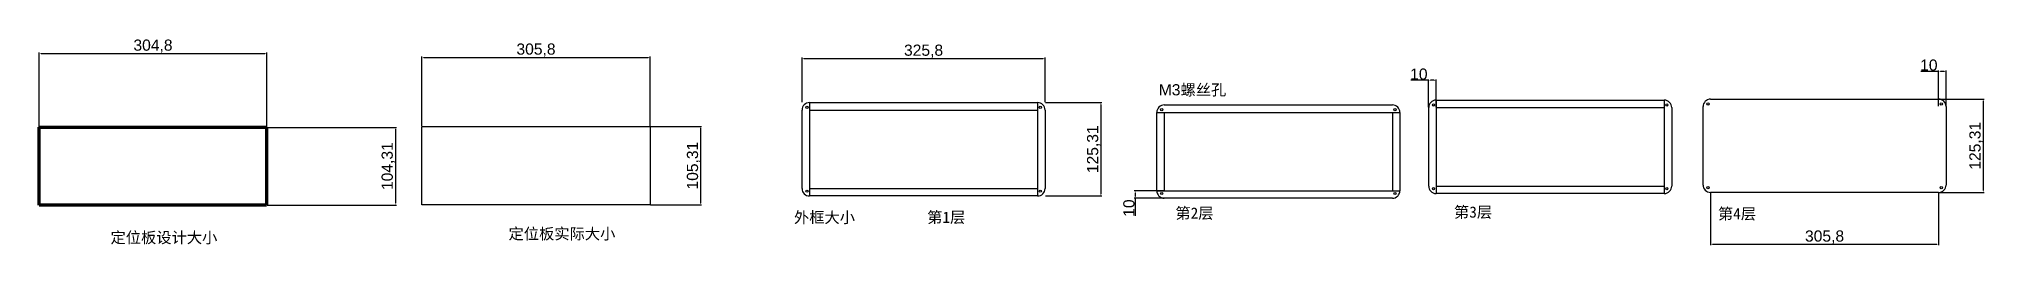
# Model space of a CAD drawing. Header units: millimetres. Extents: x 2534 to 5141, y 1264 to 1541.
import ezdxf

# ---------------------------------------------------------------- set-up
doc = ezdxf.new("R2010")
doc.units = ezdxf.units.MM
doc.layers.add('标注', color=7, linetype='Continuous')
doc.styles.get("Standard").update_dxf_attribs({"font": 'arial.ttf', "height": 15})
doc.dimstyles.new('ISO-25', dxfattribs={"dimtxt": 15, "dimasz": 2.5, "dimexe": 1.25, "dimexo": 0.625, "dimtad": 1, "dimtxsty": 'Standard', "dimcen": 2.5, "dimadec": 0, "dimazin": 0, "dimtfac": 1, "dimtmove": 0, "dimatfit": 3, "dimfxl": 1, "dimarcsym": 0})

# ---------------------------------------------------------------- blocks, each defined once
blk = doc.blocks.new('*D3')
at = {"layer": 'Defpoints', "color": 0, "linetype": 'Continuous', "transparency": 16777216}
for p in [(2839.3, 1521.6), (2534.5, 1422.3), (2839.3, 1422.3)]:
    blk.add_point(p, dxfattribs=at)
at = {"layer": '标注', "color": 0, "linetype": 'Continuous', "lineweight": -2, "transparency": 16777216}
for p, q in [((2534.5, 1423), (2534.5, 1522.9)), ((2537, 1521.6), (2836.8, 1521.6)), ((2839.3, 1423), (2839.3, 1522.9))]:
    blk.add_line(p, q, dxfattribs=at)
at = {"layer": '标注', "color": 0, "linetype": 'Continuous', "transparency": 16777216}
for points in [[(2537, 1522.1), (2537, 1521.2), (2534.5, 1521.6)], [(2836.8, 1522.1), (2836.8, 1521.2), (2839.3, 1521.6)]]:
    blk.add_solid(points, dxfattribs=at)
at = {"layer": '标注', "color": 0, "linetype": 'Continuous', "transparency": 16777216, "insert": (2686.9, 1531.3), "char_height": 15, "attachment_point": 5}
blk.add_mtext('304,8', dxfattribs=at)
blk = doc.blocks.new('*D4')
at = {"layer": 'Defpoints', "color": 0, "linetype": 'Continuous', "transparency": 16777216}
for p in [(2839.3, 1422.3), (2839.3, 1318), (3011.9, 1318)]:
    blk.add_point(p, dxfattribs=at)
at = {"layer": '标注', "color": 0, "linetype": 'Continuous', "lineweight": -2, "transparency": 16777216}
for p, q in [((2839.9, 1422.3), (3013.1, 1422.3)), ((3011.9, 1419.8), (3011.9, 1320.5)), ((2839.9, 1318), (3013.1, 1318))]:
    blk.add_line(p, q, dxfattribs=at)
at = {"layer": '标注', "color": 0, "linetype": 'Continuous', "transparency": 16777216}
for points in [[(3011.5, 1419.8), (3012.3, 1419.8), (3011.9, 1422.3)], [(3011.5, 1320.5), (3012.3, 1320.5), (3011.9, 1318)]]:
    blk.add_solid(points, dxfattribs=at)
at = {"layer": '标注', "color": 0, "linetype": 'Continuous', "transparency": 16777216, "insert": (3002.2, 1370.2), "char_height": 15, "attachment_point": 5, "rotation": 90}
blk.add_mtext('104,31', dxfattribs=at)
blk = doc.blocks.new('*D6')
at = {"layer": 'Defpoints', "color": 0, "transparency": 16777216}
for p in [(3353.2, 1423.5), (3353.2, 1318.2), (3421, 1318.2)]:
    blk.add_point(p, dxfattribs=at)
at = {"layer": '标注', "color": 0, "lineweight": -2, "transparency": 16777216}
for p, q in [((3353.8, 1423.5), (3422.3, 1423.5)), ((3421, 1421), (3421, 1320.7)), ((3353.8, 1318.2), (3422.3, 1318.2))]:
    blk.add_line(p, q, dxfattribs=at)
at = {"layer": '标注', "color": 0, "transparency": 16777216}
for points in [[(3420.6, 1421), (3421.4, 1421), (3421, 1423.5)], [(3420.6, 1320.7), (3421.4, 1320.7), (3421, 1318.2)]]:
    blk.add_solid(points, dxfattribs=at)
at = {"layer": '标注', "color": 0, "transparency": 16777216, "insert": (3411.4, 1370.9), "char_height": 15, "attachment_point": 5, "rotation": 90}
blk.add_mtext('105,31', dxfattribs=at)
blk = doc.blocks.new('*D7')
at = {"layer": 'Defpoints', "color": 0, "transparency": 16777216}
for p in [(3353.2, 1516.3), (3047.4, 1423.5), (3353.2, 1423.5)]:
    blk.add_point(p, dxfattribs=at)
at = {"layer": '标注', "color": 0, "lineweight": -2, "transparency": 16777216}
for p, q in [((3047.4, 1424.2), (3047.4, 1517.6)), ((3049.9, 1516.3), (3350.7, 1516.3)), ((3353.2, 1424.2), (3353.2, 1517.6))]:
    blk.add_line(p, q, dxfattribs=at)
at = {"layer": '标注', "color": 0, "transparency": 16777216}
for points in [[(3049.9, 1516.8), (3049.9, 1515.9), (3047.4, 1516.3)], [(3350.7, 1516.8), (3350.7, 1515.9), (3353.2, 1516.3)]]:
    blk.add_solid(points, dxfattribs=at)
at = {"layer": '标注', "color": 0, "transparency": 16777216, "insert": (3200.3, 1526), "char_height": 15, "attachment_point": 5}
blk.add_mtext('305,8', dxfattribs=at)
blk = doc.blocks.new('*D8')
at = {"layer": 'Defpoints', "color": 0, "transparency": 16777216}
for p in [(3882.7, 1514.8), (3556.9, 1455.5), (3882.7, 1455.5)]:
    blk.add_point(p, dxfattribs=at)
at = {"layer": '标注', "color": 0, "lineweight": -2, "transparency": 16777216}
for p, q in [((3556.9, 1456.1), (3556.9, 1516.1)), ((3559.4, 1514.8), (3880.2, 1514.8)), ((3882.7, 1456.1), (3882.7, 1516.1))]:
    blk.add_line(p, q, dxfattribs=at)
at = {"layer": '标注', "color": 0, "transparency": 16777216}
for points in [[(3559.4, 1515.3), (3559.4, 1514.4), (3556.9, 1514.8)], [(3880.2, 1515.3), (3880.2, 1514.4), (3882.7, 1514.8)]]:
    blk.add_solid(points, dxfattribs=at)
at = {"layer": '标注', "color": 0, "transparency": 16777216, "insert": (3719.8, 1524.5), "char_height": 15, "attachment_point": 5}
blk.add_mtext('325,8', dxfattribs=at)
blk = doc.blocks.new('*D9')
at = {"layer": 'Defpoints', "color": 0, "transparency": 16777216}
for p in [(3882.7, 1455.5), (3882.7, 1330.2), (3957.5, 1330.2)]:
    blk.add_point(p, dxfattribs=at)
at = {"layer": '标注', "color": 0, "lineweight": -2, "transparency": 16777216}
for p, q in [((3883.3, 1455.5), (3958.7, 1455.5)), ((3957.5, 1453), (3957.5, 1332.7)), ((3883.3, 1330.2), (3958.7, 1330.2))]:
    blk.add_line(p, q, dxfattribs=at)
at = {"layer": '标注', "color": 0, "transparency": 16777216}
for points in [[(3957.1, 1453), (3957.9, 1453), (3957.5, 1455.5)], [(3957.1, 1332.7), (3957.9, 1332.7), (3957.5, 1330.2)]]:
    blk.add_solid(points, dxfattribs=at)
at = {"layer": '标注', "color": 0, "transparency": 16777216, "insert": (3947.8, 1392.9), "char_height": 15, "attachment_point": 5, "rotation": 90}
blk.add_mtext('125,31', dxfattribs=at)
blk = doc.blocks.new('*D16')
at = {"layer": 'Defpoints', "color": 0, "transparency": 16777216}
for p in [(4042.4, 1337.1), (4003.4, 1327.1), (4042.4, 1327.1)]:
    blk.add_point(p, dxfattribs=at)
at = {"layer": '标注', "color": 0, "lineweight": -2, "transparency": 16777216}
for p, q in [((4041.8, 1337.1), (4002.2, 1337.1)), ((4003.4, 1334.6), (4003.4, 1329.6)), ((4041.8, 1327.1), (4002.2, 1327.1)), ((4003.4, 1327.1), (4003.4, 1303.3))]:
    blk.add_line(p, q, dxfattribs=at)
at = {"layer": '标注', "color": 0, "transparency": 16777216}
for points in [[(4003, 1334.6), (4003.8, 1334.6), (4003.4, 1337.1)], [(4003, 1329.6), (4003.8, 1329.6), (4003.4, 1327.1)]]:
    blk.add_solid(points, dxfattribs=at)
at = {"layer": '标注', "color": 0, "transparency": 16777216, "insert": (3995.1, 1313.9), "char_height": 15, "attachment_point": 5, "rotation": 90}
blk.add_mtext('10', dxfattribs=at)
blk = doc.blocks.new('*D21')
at = {"layer": 'Defpoints', "color": 0, "transparency": 16777216}
for p in [(4396.8, 1485.5), (4396.8, 1448.8), (4406.8, 1448.8)]:
    blk.add_point(p, dxfattribs=at)
at = {"layer": '标注', "color": 0, "lineweight": -2, "transparency": 16777216}
for p, q in [((4396.8, 1449.4), (4396.8, 1486.7)), ((4406.8, 1449.4), (4406.8, 1486.7)), ((4396.8, 1485.5), (4373.1, 1485.5)), ((4404.3, 1485.5), (4399.3, 1485.5))]:
    blk.add_line(p, q, dxfattribs=at)
at = {"layer": '标注', "color": 0, "transparency": 16777216}
for points in [[(4399.3, 1485.9), (4399.3, 1485), (4396.8, 1485.5)], [(4404.3, 1485.9), (4404.3, 1485), (4406.8, 1485.5)]]:
    blk.add_solid(points, dxfattribs=at)
at = {"layer": '标注', "color": 0, "transparency": 16777216, "insert": (4383.7, 1493.7), "char_height": 15, "attachment_point": 5}
blk.add_mtext('10', dxfattribs=at)
blk = doc.blocks.new('*D26')
at = {"layer": 'Defpoints', "color": 0, "transparency": 16777216}
for p in [(5080.4, 1497.5), (5080.4, 1450.2), (5090.4, 1450.2)]:
    blk.add_point(p, dxfattribs=at)
at = {"layer": '标注', "color": 0, "lineweight": -2, "transparency": 16777216}
for p, q in [((5080.4, 1497.5), (5056.7, 1497.5)), ((5080.4, 1450.8), (5080.4, 1498.8)), ((5087.9, 1497.5), (5082.9, 1497.5)), ((5090.4, 1450.8), (5090.4, 1498.8))]:
    blk.add_line(p, q, dxfattribs=at)
at = {"layer": '标注', "color": 0, "transparency": 16777216}
for points in [[(5082.9, 1498), (5082.9, 1497.1), (5080.4, 1497.5)], [(5087.9, 1498), (5087.9, 1497.1), (5090.4, 1497.5)]]:
    blk.add_solid(points, dxfattribs=at)
at = {"layer": '标注', "color": 0, "transparency": 16777216, "insert": (5067.3, 1505.8), "char_height": 15, "attachment_point": 5}
blk.add_mtext('10', dxfattribs=at)
blk = doc.blocks.new('*D28')
at = {"layer": 'Defpoints', "color": 0, "transparency": 16777216}
for p in [(4774.6, 1334.9), (5080.4, 1334.9), (5080.4, 1265.4)]:
    blk.add_point(p, dxfattribs=at)
at = {"layer": '标注', "color": 0, "lineweight": -2, "transparency": 16777216}
for p, q in [((4774.6, 1334.2), (4774.6, 1264.1)), ((5080.4, 1334.2), (5080.4, 1264.1)), ((4777.1, 1265.4), (5077.9, 1265.4))]:
    blk.add_line(p, q, dxfattribs=at)
at = {"layer": '标注', "color": 0, "transparency": 16777216}
for points in [[(4777.1, 1265.8), (4777.1, 1265), (4774.6, 1265.4)], [(5077.9, 1265.8), (5077.9, 1265), (5080.4, 1265.4)]]:
    blk.add_solid(points, dxfattribs=at)
at = {"layer": '标注', "color": 0, "transparency": 16777216, "insert": (4927.5, 1275), "char_height": 15, "attachment_point": 5}
blk.add_mtext('305,8', dxfattribs=at)
blk = doc.blocks.new('*D29')
at = {"layer": 'Defpoints', "color": 0, "transparency": 16777216}
for p in [(5080.4, 1460.2), (5080.4, 1334.9), (5140.1, 1334.9)]:
    blk.add_point(p, dxfattribs=at)
at = {"layer": '标注', "color": 0, "lineweight": -2, "transparency": 16777216}
for p, q in [((5081.1, 1460.2), (5141.4, 1460.2)), ((5140.1, 1457.7), (5140.1, 1337.4)), ((5081.1, 1334.9), (5141.4, 1334.9))]:
    blk.add_line(p, q, dxfattribs=at)
at = {"layer": '标注', "color": 0, "transparency": 16777216}
for points in [[(5139.7, 1457.7), (5140.5, 1457.7), (5140.1, 1460.2)], [(5139.7, 1337.4), (5140.5, 1337.4), (5140.1, 1334.9)]]:
    blk.add_solid(points, dxfattribs=at)
at = {"layer": '标注', "color": 0, "transparency": 16777216, "insert": (5130.5, 1397.5), "char_height": 15, "attachment_point": 5, "rotation": 90}
blk.add_mtext('125,31', dxfattribs=at)

msp = doc.modelspace()

# ---------------------------------------------------------------- linework, layer by layer
for p, q in [((4774.645, 1460.176), (5080.445, 1460.176)), ((3556.924, 1340.195), (3556.924, 1445.505)), ((3566.924, 1455.505), (3872.724, 1455.505)), ((3566.924, 1455.505), (3566.924, 1330.195)), ((3566.924, 1445.505), (3872.724, 1445.505)), ((3872.724, 1455.505), (3872.724, 1330.195)), ((3882.724, 1445.505), (3882.724, 1340.195)), ((4032.438, 1337.081), (4032.438, 1442.391)), ((4042.438, 1452.391), (4348.238, 1452.391)), ((4042.438, 1442.391), (4042.438, 1337.081)), ((4348.238, 1442.391), (4348.238, 1337.081)), ((4358.238, 1442.391), (4358.238, 1337.081)), ((4396.845, 1343.471), (4396.845, 1448.781)), ((4406.845, 1458.781), (4712.645, 1458.781)), ((4406.845, 1458.781), (4406.845, 1333.471)), ((4406.845, 1448.781), (4712.645, 1448.781)), ((4712.645, 1458.781), (4712.645, 1333.471)), ((4722.645, 1448.781), (4722.645, 1343.471)), ((4764.645, 1344.866), (4764.645, 1450.176)), ((5090.445, 1450.176), (5090.445, 1344.866)), ((3047.357, 1318.239), (3047.357, 1423.549)), ((3047.357, 1423.549), (3047.857, 1423.549)), ((3047.857, 1423.549), (3353.157, 1423.549)), ((3353.157, 1423.549), (3353.157, 1318.239)), ((3872.724, 1330.195), (3566.924, 1330.195)), ((4712.645, 1333.471), (4406.845, 1333.471)), ((5080.445, 1334.866), (4774.645, 1334.866)), ((3353.157, 1318.239), (3047.357, 1318.239)), ((4348.238, 1327.081), (4042.438, 1327.081))]:
    msp.add_line(p, q)
at = {"linetype": 'Continuous', "lineweight": 200}
for p, q in [((2534.471, 1422.344), (2839.271, 1422.344)), ((2534.471, 1318.034), (2534.471, 1422.344)), ((2534.471, 1422.344), (2534.471, 1422.344)), ((2839.271, 1422.344), (2839.271, 1318.034)), ((2839.271, 1318.034), (2534.471, 1318.034))]:
    msp.add_line(p, q, dxfattribs=at)
for points in [[(3566.924, 1340.195), (3872.724, 1340.195)], [(4406.845, 1343.471), (4712.645, 1343.471)]]:
    msp.add_lwpolyline(points)
for centre, start, end in [((4774.645, 1450.176), 90, 180), ((5080.445, 1450.176), 0, 90), ((3566.924, 1445.505), 90, 180), ((3872.724, 1445.505), 0, 90), ((4042.438, 1442.391), 90, 180), ((4348.238, 1442.391), 0, 90), ((4406.845, 1448.781), 90, 180), ((4712.645, 1448.781), 0, 90), ((3566.924, 1340.195), 180, 270), ((3872.724, 1340.195), 270, 0), ((4042.438, 1337.081), 180, 270), ((4348.238, 1337.081), 270, 0), ((4406.845, 1343.471), 180, 270), ((4712.645, 1343.471), 270, 0), ((4774.645, 1344.866), 180, 270), ((5080.445, 1344.866), 270, 0)]:
    msp.add_arc(centre, 10, start, end)
at = {"layer": '标注'}
for p, q in [((4032.438, 1442.391), (4358.238, 1442.391)), ((2534.471, 1422.344), (2533.975, 1422.281)), ((4032.438, 1337.081), (4358.238, 1337.081))]:
    msp.add_line(p, q, dxfattribs=at)
for centre in [(3563.457, 1449.108), (3876.192, 1449.108), (4038.971, 1445.994), (4351.706, 1445.994), (4403.377, 1452.383), (4716.112, 1452.383), (4771.177, 1453.778), (5083.912, 1453.778), (3563.457, 1336.593), (3876.192, 1336.593), (4038.971, 1333.479), (4351.706, 1333.479), (4403.377, 1339.869), (4716.112, 1339.869), (4771.177, 1341.263), (5083.912, 1341.263)]:
    msp.add_circle(centre, 1.5, dxfattribs=at)

# ---------------------------------------------------------------- texts
at = {"char_height": 15, "attachment_point": 1}
for s, insert, width in [('{\\fSimSun|b0|i0|c134|p2;外框大小}', (3546.059, 1308.917), 184.70721), ('{\\fSimSun|b0|i0|c134|p2;第1层}', (3724.626, 1309.091), 103.05358), ('{\\fSimSun|b0|i0|c134|p2;第2层}', (4057.335, 1314.704), 103.05358), ('{\\fSimSun|b0|i0|c134|p2;第3层}', (4430.773, 1316.079), 103.05358), ('{\\fSimSun|b0|i0|c134|p2;第4层}', (4784.586, 1313.861), 103.05358), ('{\\fSimSun|b0|i0|c134|p2;定位板实际大小}', (3163.457, 1286.969), 219.40853)]:
    msp.add_mtext(s, dxfattribs=dict(at, insert=insert, width=width))
at = {"insert": (2629.96, 1281.866), "char_height": 15, "attachment_point": 1}
msp.add_mtext_dynamic_manual_height_columns('{\\fSimSun|b0|i0|c134|p2;定位板设计大小}', width=171.52844, gutter_width=12.5, heights=[0], dxfattribs=at)
at = {"layer": '标注', "insert": (4035.065, 1480.254), "char_height": 15, "width": 167.33391, "attachment_point": 1}
msp.add_mtext('M3{\\fSimSun|b0|i0|c134|p2;螺丝孔}', dxfattribs=at)

# ---------------------------------------------------------------- dimensions: what is measured, and where the dimension line sits
at = {"layer": '标注', "linetype": 'Continuous'}
dim = msp.add_linear_dim(base=(2839.271, 1521.646), p1=(2534.471, 1422.344), p2=(2839.271, 1422.344), dimstyle='ISO-25', dxfattribs=at)
dim.commit()
dim.dimension.update_dxf_attribs({"geometry": '*D3', "text_midpoint": (2686.871, 1531.285)})
at = {"layer": '标注'}
for base, p1, p2, picture, middle in [((3353.157, 1516.344), (3047.357, 1423.549), (3353.157, 1423.549), '*D7', (3200.257, 1525.983)), ((3882.724, 1514.839), (3556.924, 1455.505), (3882.724, 1455.505), '*D8', (3719.824, 1524.479)), ((5080.445, 1497.538), (5090.445, 1450.176), (5080.445, 1450.176), '*D26', (5067.308, 1505.822)), ((4396.845, 1485.454), (4406.845, 1448.781), (4396.845, 1448.781), '*D21', (4383.708, 1493.738)), ((5080.445, 1265.374), (4774.645, 1334.866), (5080.445, 1334.866), '*D28', (4927.545, 1275.014))]:
    dim = msp.add_linear_dim(base=base, p1=p1, p2=p2, dimstyle='ISO-25', dxfattribs=at)
    dim.commit()
    dim.dimension.update_dxf_attribs({"geometry": picture, "text_midpoint": middle})
dim = msp.add_aligned_dim(p1=(5080.445, 1460.176), p2=(5080.445, 1334.866), distance=59.657, dimstyle='ISO-25', dxfattribs=at)
dim.commit()
dim.dimension.update_dxf_attribs({"geometry": '*D29', "text_midpoint": (5130.462, 1397.521)})
for base, p1, p2, picture, middle in [((3957.477, 1330.195), (3882.724, 1455.505), (3882.724, 1330.195), '*D9', (3947.838, 1392.85)), ((3421.013, 1318.239), (3353.157, 1423.549), (3353.157, 1318.239), '*D6', (3411.374, 1370.894)), ((4003.433, 1327.081), (4042.438, 1337.081), (4042.438, 1327.081), '*D16', (3995.15, 1313.944))]:
    dim = msp.add_linear_dim(base=base, p1=p1, p2=p2, angle=90, dimstyle='ISO-25', dxfattribs=at)
    dim.commit()
    dim.dimension.update_dxf_attribs({"geometry": picture, "text_midpoint": middle})
at = {"layer": '标注', "linetype": 'Continuous'}
dim = msp.add_linear_dim(base=(3011.875, 1318.034), p1=(2839.271, 1422.344), p2=(2839.271, 1318.034), angle=90, dimstyle='ISO-25', dxfattribs=at)
dim.commit()
dim.dimension.update_dxf_attribs({"geometry": '*D4', "text_midpoint": (3002.235, 1370.189)})

doc.saveas('drawing.dxf')
